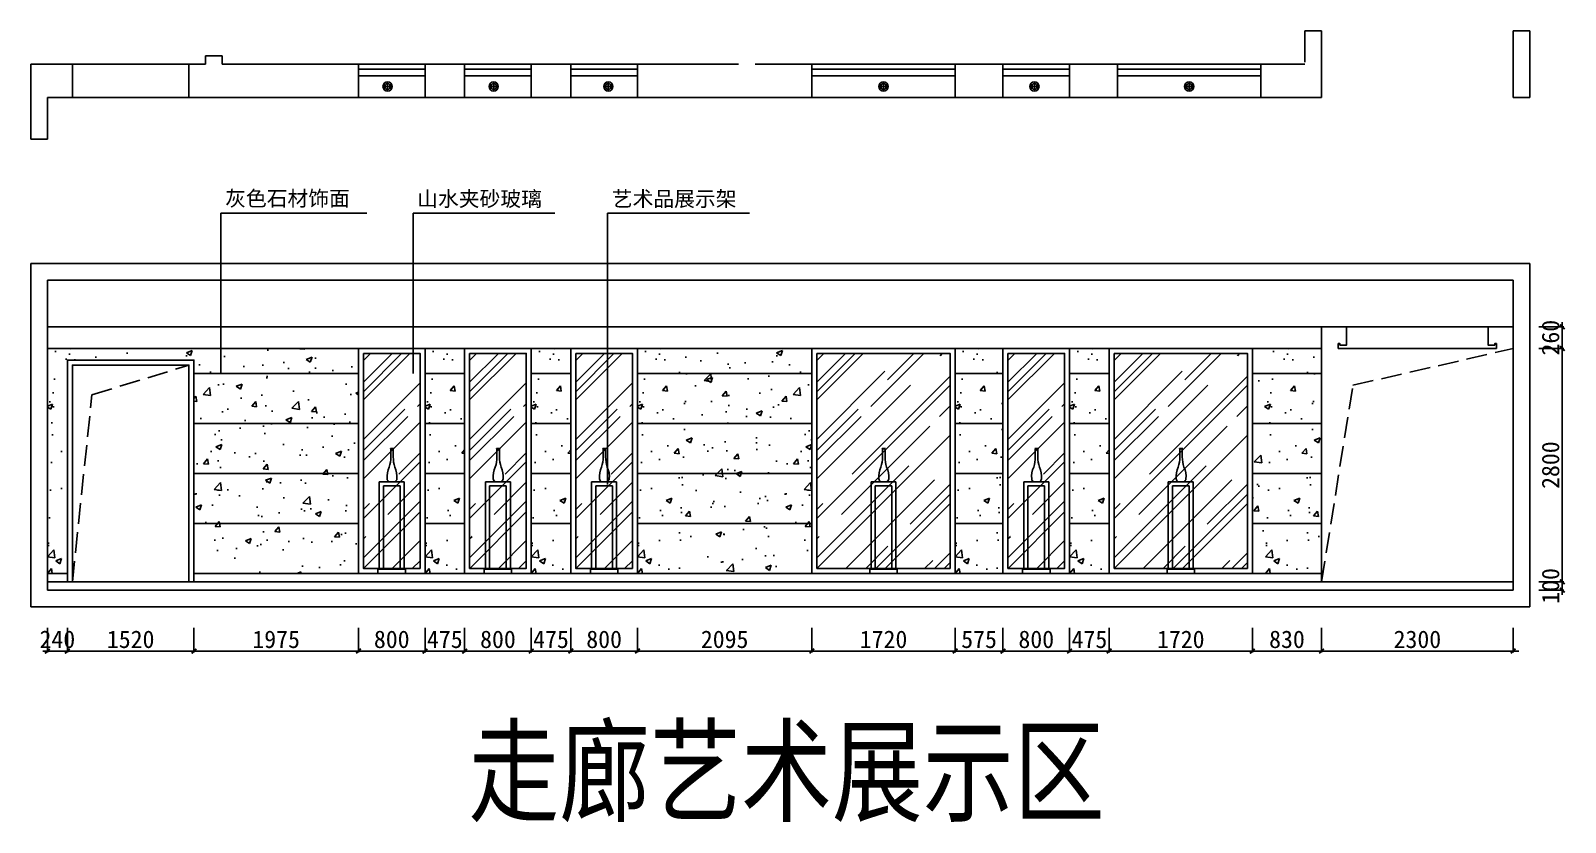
# Model space of a CAD drawing. Header units: millimetres. Extents: x 561810 to 956823, y -438984 to -391712.
# Drawn here: x 682985 to 701411, y -438984 to -429482 of the extents above; entities that cross this region are included whole.
import ezdxf

# ---------------------------------------------------------------- set-up
doc = ezdxf.new("R2010")
doc.units = ezdxf.units.MM
doc.header["$LTSCALE"] = 10
doc.header["$MEASUREMENT"] = 0
doc.linetypes.add('DASH', pattern=[0.35, 0.25, -0.1])
doc.layers.get('0').update_dxf_attribs({"linetype": 'CONTINUOUS'})
doc.layers.get('DEFPOINTS').update_dxf_attribs({"color": 1, "linetype": 'CONTINUOUS'})
for name, color, linetype in [('4-P灯具', 142, 'CONTINUOUS'), ('WALL', 7, 'CONTINUOUS'), ('WINDOW', 4, 'CONTINUOUS'), ('地面', 250, 'CONTINUOUS'), ('填充', 8, 'CONTINUOUS'), ('墙', 7, 'CONTINUOUS')]:
    doc.layers.add(name, color=color, linetype=linetype)
doc.styles.add('12', font='', dxfattribs={"width": 0.8})
doc.styles.get("Standard").update_dxf_attribs({"font": 'txt.shx', "bigfont": '@@hztxt.shx'})
doc.styles.add('宋体', font='')
doc.styles.add('施洛华标注样式', font='')
doc.styles.get('12').set_extended_font_data('SimSun')
doc.styles.get('宋体').set_extended_font_data('SimSun')
doc.styles.get('施洛华标注样式').set_extended_font_data('SimSun')
doc.dimstyles.get("Standard").update_dxf_attribs({"dimtxt": 0.18, "dimasz": 0.18, "dimexe": 0.18, "dimexo": 0.0625, "dimgap": 0.09, "dimtad": 0, "dimtih": 1, "dimtoh": 1, "dimdec": 4, "dimzin": 0, "dimdsep": 46, "dimtxsty": 'Standard', "dimcen": 0.09, "dimadec": 0, "dimazin": 0, "dimtfac": 1, "dimtdec": 4, "dimtofl": 0, "dimtmove": 0, "dimatfit": 3, "dimfxl": 0, "dimtolj": 1, "dimtzin": 0, "dimarcsym": 0})
doc.dimstyles.new('外标尺寸', dxfattribs={"dimscale": 70, "dimtxt": 3, "dimasz": 0.8, "dimexe": 0.25, "dimexo": 1, "dimgap": 0.5, "dimtad": 1, "dimdec": 0, "dimtxsty": '施洛华标注样式', "dimblk": 'ARCHTICK', "dimcen": 1.5, "dimdle": 1, "dimclrd": 250, "dimclre": 250, "dimclrt": 62, "dimadec": 0, "dimazin": 0, "dimtfac": 1, "dimtdec": 0, "dimtix": 1, "dimtmove": 1, "dimatfit": 3, "dimldrblk": 'ARCHTICK', "dimfxl": 0, "dimarcsym": 0})

# ---------------------------------------------------------------- blocks, each defined once
blk = doc.blocks.new('_ARCHTICK')
at = {"color": 0, "linetype": 'ByBlock', "const_width": 0.4}
blk.add_lwpolyline([(-0.5, -0.5), (0.5, 0.5)], dxfattribs=at)
blk = doc.blocks.new('*D875')
at = {"color": 250, "lineweight": -2}
for p, q in [((683185, -436649), (683185, -436946)), ((683425, -436649), (683425, -436946)), ((683185, -436929), (683129, -436929)), ((683185, -436929), (683425, -436929)), ((683425, -436929), (683481, -436929))]:
    blk.add_line(p, q, dxfattribs=at)
at = {"layer": 'DEFPOINTS', "color": 0}
for p in [(683185, -436097), (683425, -436097), (683425, -436929)]:
    blk.add_point(p, dxfattribs=at)
at = {"color": 250, "lineweight": -2, "xscale": 56, "yscale": 56, "zscale": 56}
blk.add_blockref('_ARCHTICK', (683185, -436929), dxfattribs=at)
at = {"color": 250, "lineweight": -2, "xscale": 56, "yscale": 56, "zscale": 56, "rotation": 180}
blk.add_blockref('_ARCHTICK', (683425, -436929), dxfattribs=at)
at = {"color": 62, "insert": (683305, -436789), "char_height": 210, "attachment_point": 5, "style": '施洛华标注样式'}
blk.add_mtext('240', dxfattribs=at)
blk = doc.blocks.new('*D876')
at = {"color": 250, "lineweight": -2}
for p, q in [((683425, -436649), (683425, -436946)), ((684945, -436649), (684945, -436946)), ((683355, -436929), (685015, -436929))]:
    blk.add_line(p, q, dxfattribs=at)
at = {"layer": 'DEFPOINTS', "color": 0}
for p in [(683425, -436097), (684945, -436095), (684945, -436929)]:
    blk.add_point(p, dxfattribs=at)
at = {"color": 250, "lineweight": -2, "xscale": 56, "yscale": 56, "zscale": 56, "rotation": 180}
blk.add_blockref('_ARCHTICK', (683425, -436929), dxfattribs=at)
at = {"color": 250, "lineweight": -2, "xscale": 56, "yscale": 56, "zscale": 56}
blk.add_blockref('_ARCHTICK', (684945, -436929), dxfattribs=at)
at = {"color": 62, "insert": (684185, -436789), "char_height": 210, "attachment_point": 5, "style": '施洛华标注样式'}
blk.add_mtext('1520', dxfattribs=at)
blk = doc.blocks.new('*D877')
at = {"color": 250, "lineweight": -2}
for p, q in [((684945, -436649), (684945, -436946)), ((686920, -436649), (686920, -436946)), ((684875, -436929), (686990, -436929))]:
    blk.add_line(p, q, dxfattribs=at)
at = {"layer": 'DEFPOINTS', "color": 0}
for p in [(684945, -436097), (686920, -436097), (686920, -436929)]:
    blk.add_point(p, dxfattribs=at)
at = {"color": 250, "lineweight": -2, "xscale": 56, "yscale": 56, "zscale": 56, "rotation": 180}
blk.add_blockref('_ARCHTICK', (684945, -436929), dxfattribs=at)
at = {"color": 250, "lineweight": -2, "xscale": 56, "yscale": 56, "zscale": 56}
blk.add_blockref('_ARCHTICK', (686920, -436929), dxfattribs=at)
at = {"color": 62, "insert": (685932, -436789), "char_height": 210, "attachment_point": 5, "style": '施洛华标注样式'}
blk.add_mtext('1975', dxfattribs=at)
blk = doc.blocks.new('*D878')
at = {"color": 250, "lineweight": -2}
for p, q in [((686920, -436649), (686920, -436946)), ((687720, -436649), (687720, -436946)), ((686850, -436929), (687790, -436929))]:
    blk.add_line(p, q, dxfattribs=at)
at = {"layer": 'DEFPOINTS', "color": 0}
for p in [(686920, -436095), (687720, -436097), (687720, -436929)]:
    blk.add_point(p, dxfattribs=at)
at = {"color": 250, "lineweight": -2, "xscale": 56, "yscale": 56, "zscale": 56, "rotation": 180}
blk.add_blockref('_ARCHTICK', (686920, -436929), dxfattribs=at)
at = {"color": 250, "lineweight": -2, "xscale": 56, "yscale": 56, "zscale": 56}
blk.add_blockref('_ARCHTICK', (687720, -436929), dxfattribs=at)
at = {"color": 62, "insert": (687320, -436789), "char_height": 210, "attachment_point": 5, "style": '施洛华标注样式'}
blk.add_mtext('800', dxfattribs=at)
blk = doc.blocks.new('*D879')
at = {"color": 250, "lineweight": -2}
for p, q in [((687720, -436649), (687720, -436946)), ((688195, -436649), (688195, -436946)), ((687720, -436929), (687664, -436929)), ((687720, -436929), (688195, -436929)), ((688195, -436929), (688251, -436929))]:
    blk.add_line(p, q, dxfattribs=at)
at = {"layer": 'DEFPOINTS', "color": 0}
for p in [(687720, -436097), (688195, -436097), (688195, -436929)]:
    blk.add_point(p, dxfattribs=at)
at = {"color": 250, "lineweight": -2, "xscale": 56, "yscale": 56, "zscale": 56}
blk.add_blockref('_ARCHTICK', (687720, -436929), dxfattribs=at)
at = {"color": 250, "lineweight": -2, "xscale": 56, "yscale": 56, "zscale": 56, "rotation": 180}
blk.add_blockref('_ARCHTICK', (688195, -436929), dxfattribs=at)
at = {"color": 62, "insert": (687957, -436789), "char_height": 210, "attachment_point": 5, "style": '施洛华标注样式'}
blk.add_mtext('475', dxfattribs=at)
blk = doc.blocks.new('*D880')
at = {"color": 250, "lineweight": -2}
for p, q in [((688195, -436649), (688195, -436946)), ((688995, -436649), (688995, -436946)), ((688125, -436929), (689065, -436929))]:
    blk.add_line(p, q, dxfattribs=at)
at = {"layer": 'DEFPOINTS', "color": 0}
for p in [(688195, -436097), (688995, -436097), (688995, -436929)]:
    blk.add_point(p, dxfattribs=at)
at = {"color": 250, "lineweight": -2, "xscale": 56, "yscale": 56, "zscale": 56, "rotation": 180}
blk.add_blockref('_ARCHTICK', (688195, -436929), dxfattribs=at)
at = {"color": 250, "lineweight": -2, "xscale": 56, "yscale": 56, "zscale": 56}
blk.add_blockref('_ARCHTICK', (688995, -436929), dxfattribs=at)
at = {"color": 62, "insert": (688595, -436789), "char_height": 210, "attachment_point": 5, "style": '施洛华标注样式'}
blk.add_mtext('800', dxfattribs=at)
blk = doc.blocks.new('*D881')
at = {"color": 250, "lineweight": -2}
for p, q in [((688995, -436649), (688995, -436946)), ((689470, -436649), (689470, -436946)), ((688995, -436929), (688939, -436929)), ((688995, -436929), (689470, -436929)), ((689470, -436929), (689526, -436929))]:
    blk.add_line(p, q, dxfattribs=at)
at = {"layer": 'DEFPOINTS', "color": 0}
for p in [(688995, -436097), (689470, -436095), (689470, -436929)]:
    blk.add_point(p, dxfattribs=at)
at = {"color": 250, "lineweight": -2, "xscale": 56, "yscale": 56, "zscale": 56}
blk.add_blockref('_ARCHTICK', (688995, -436929), dxfattribs=at)
at = {"color": 250, "lineweight": -2, "xscale": 56, "yscale": 56, "zscale": 56, "rotation": 180}
blk.add_blockref('_ARCHTICK', (689470, -436929), dxfattribs=at)
at = {"color": 62, "insert": (689232, -436789), "char_height": 210, "attachment_point": 5, "style": '施洛华标注样式'}
blk.add_mtext('475', dxfattribs=at)
blk = doc.blocks.new('*D882')
at = {"color": 250, "lineweight": -2}
for p, q in [((689470, -436649), (689470, -436946)), ((690270, -436649), (690270, -436946)), ((689400, -436929), (690340, -436929))]:
    blk.add_line(p, q, dxfattribs=at)
at = {"layer": 'DEFPOINTS', "color": 0}
for p in [(689470, -436097), (690270, -436095), (690270, -436929)]:
    blk.add_point(p, dxfattribs=at)
at = {"color": 250, "lineweight": -2, "xscale": 56, "yscale": 56, "zscale": 56, "rotation": 180}
blk.add_blockref('_ARCHTICK', (689470, -436929), dxfattribs=at)
at = {"color": 250, "lineweight": -2, "xscale": 56, "yscale": 56, "zscale": 56}
blk.add_blockref('_ARCHTICK', (690270, -436929), dxfattribs=at)
at = {"color": 62, "insert": (689870, -436789), "char_height": 210, "attachment_point": 5, "style": '施洛华标注样式'}
blk.add_mtext('800', dxfattribs=at)
blk = doc.blocks.new('*D883')
at = {"color": 250, "lineweight": -2}
for p, q in [((690270, -436649), (690270, -436946)), ((692365, -436649), (692365, -436946)), ((690200, -436929), (692435, -436929))]:
    blk.add_line(p, q, dxfattribs=at)
at = {"layer": 'DEFPOINTS', "color": 0}
for p in [(690270, -436097), (692365, -436095), (692365, -436929)]:
    blk.add_point(p, dxfattribs=at)
at = {"color": 250, "lineweight": -2, "xscale": 56, "yscale": 56, "zscale": 56, "rotation": 180}
blk.add_blockref('_ARCHTICK', (690270, -436929), dxfattribs=at)
at = {"color": 250, "lineweight": -2, "xscale": 56, "yscale": 56, "zscale": 56}
blk.add_blockref('_ARCHTICK', (692365, -436929), dxfattribs=at)
at = {"color": 62, "insert": (691317, -436789), "char_height": 210, "attachment_point": 5, "style": '施洛华标注样式'}
blk.add_mtext('2095', dxfattribs=at)
blk = doc.blocks.new('*D884')
at = {"color": 250, "lineweight": -2}
for p, q in [((692365, -436649), (692365, -436946)), ((694084, -436649), (694084, -436946)), ((692295, -436929), (694154, -436929))]:
    blk.add_line(p, q, dxfattribs=at)
at = {"layer": 'DEFPOINTS', "color": 0}
for p in [(692365, -436097), (694084, -436095), (694084, -436929)]:
    blk.add_point(p, dxfattribs=at)
at = {"color": 250, "lineweight": -2, "xscale": 56, "yscale": 56, "zscale": 56, "rotation": 180}
blk.add_blockref('_ARCHTICK', (692365, -436929), dxfattribs=at)
at = {"color": 250, "lineweight": -2, "xscale": 56, "yscale": 56, "zscale": 56}
blk.add_blockref('_ARCHTICK', (694084, -436929), dxfattribs=at)
at = {"color": 62, "insert": (693225, -436789), "char_height": 210, "attachment_point": 5, "style": '施洛华标注样式'}
blk.add_mtext('1720', dxfattribs=at)
blk = doc.blocks.new('*D885')
at = {"color": 250, "lineweight": -2}
for p, q in [((694084, -436649), (694084, -436946)), ((694659, -436649), (694659, -436946)), ((694014, -436929), (694729, -436929))]:
    blk.add_line(p, q, dxfattribs=at)
at = {"layer": 'DEFPOINTS', "color": 0}
for p in [(694084, -436097), (694659, -436097), (694659, -436929)]:
    blk.add_point(p, dxfattribs=at)
at = {"color": 250, "lineweight": -2, "xscale": 56, "yscale": 56, "zscale": 56, "rotation": 180}
blk.add_blockref('_ARCHTICK', (694084, -436929), dxfattribs=at)
at = {"color": 250, "lineweight": -2, "xscale": 56, "yscale": 56, "zscale": 56}
blk.add_blockref('_ARCHTICK', (694659, -436929), dxfattribs=at)
at = {"color": 62, "insert": (694372, -436789), "char_height": 210, "attachment_point": 5, "style": '施洛华标注样式'}
blk.add_mtext('575', dxfattribs=at)
blk = doc.blocks.new('*D886')
at = {"color": 250, "lineweight": -2}
for p, q in [((694659, -436649), (694659, -436946)), ((695459, -436649), (695459, -436946)), ((694589, -436929), (695529, -436929))]:
    blk.add_line(p, q, dxfattribs=at)
at = {"layer": 'DEFPOINTS', "color": 0}
for p in [(694659, -436097), (695459, -436097), (695459, -436929)]:
    blk.add_point(p, dxfattribs=at)
at = {"color": 250, "lineweight": -2, "xscale": 56, "yscale": 56, "zscale": 56, "rotation": 180}
blk.add_blockref('_ARCHTICK', (694659, -436929), dxfattribs=at)
at = {"color": 250, "lineweight": -2, "xscale": 56, "yscale": 56, "zscale": 56}
blk.add_blockref('_ARCHTICK', (695459, -436929), dxfattribs=at)
at = {"color": 62, "insert": (695059, -436789), "char_height": 210, "attachment_point": 5, "style": '施洛华标注样式'}
blk.add_mtext('800', dxfattribs=at)
blk = doc.blocks.new('*D887')
at = {"color": 250, "lineweight": -2}
for p, q in [((695459, -436649), (695459, -436946)), ((695934, -436649), (695934, -436946)), ((695459, -436929), (695403, -436929)), ((695459, -436929), (695934, -436929)), ((695934, -436929), (695990, -436929))]:
    blk.add_line(p, q, dxfattribs=at)
at = {"layer": 'DEFPOINTS', "color": 0}
for p in [(695459, -436097), (695934, -436097), (695934, -436929)]:
    blk.add_point(p, dxfattribs=at)
at = {"color": 250, "lineweight": -2, "xscale": 56, "yscale": 56, "zscale": 56}
blk.add_blockref('_ARCHTICK', (695459, -436929), dxfattribs=at)
at = {"color": 250, "lineweight": -2, "xscale": 56, "yscale": 56, "zscale": 56, "rotation": 180}
blk.add_blockref('_ARCHTICK', (695934, -436929), dxfattribs=at)
at = {"color": 62, "insert": (695697, -436789), "char_height": 210, "attachment_point": 5, "style": '施洛华标注样式'}
blk.add_mtext('475', dxfattribs=at)
blk = doc.blocks.new('*D888')
at = {"color": 250, "lineweight": -2}
for p, q in [((695934, -436649), (695934, -436946)), ((697654, -436649), (697654, -436946)), ((695864, -436929), (697724, -436929))]:
    blk.add_line(p, q, dxfattribs=at)
at = {"layer": 'DEFPOINTS', "color": 0}
for p in [(695934, -436097), (697654, -436097), (697654, -436929)]:
    blk.add_point(p, dxfattribs=at)
at = {"color": 250, "lineweight": -2, "xscale": 56, "yscale": 56, "zscale": 56, "rotation": 180}
blk.add_blockref('_ARCHTICK', (695934, -436929), dxfattribs=at)
at = {"color": 250, "lineweight": -2, "xscale": 56, "yscale": 56, "zscale": 56}
blk.add_blockref('_ARCHTICK', (697654, -436929), dxfattribs=at)
at = {"color": 62, "insert": (696794, -436789), "char_height": 210, "attachment_point": 5, "style": '施洛华标注样式'}
blk.add_mtext('1720', dxfattribs=at)
blk = doc.blocks.new('*D889')
at = {"color": 250, "lineweight": -2}
for p, q in [((697654, -436649), (697654, -436946)), ((698485, -436649), (698485, -436946)), ((697584, -436929), (698555, -436929))]:
    blk.add_line(p, q, dxfattribs=at)
at = {"layer": 'DEFPOINTS', "color": 0}
for p in [(697654, -436095), (698485, -436097), (698485, -436929)]:
    blk.add_point(p, dxfattribs=at)
at = {"color": 250, "lineweight": -2, "xscale": 56, "yscale": 56, "zscale": 56, "rotation": 180}
blk.add_blockref('_ARCHTICK', (697654, -436929), dxfattribs=at)
at = {"color": 250, "lineweight": -2, "xscale": 56, "yscale": 56, "zscale": 56}
blk.add_blockref('_ARCHTICK', (698485, -436929), dxfattribs=at)
at = {"color": 62, "insert": (698069, -436789), "char_height": 210, "attachment_point": 5, "style": '施洛华标注样式'}
blk.add_mtext('830', dxfattribs=at)
blk = doc.blocks.new('*D890')
at = {"color": 250, "lineweight": -2}
for p, q in [((698485, -436649), (698485, -436946)), ((700785, -436649), (700785, -436946)), ((698415, -436929), (700855, -436929))]:
    blk.add_line(p, q, dxfattribs=at)
at = {"layer": 'DEFPOINTS', "color": 0}
for p in [(698485, -436097), (700785, -436097), (700785, -436929)]:
    blk.add_point(p, dxfattribs=at)
at = {"color": 250, "lineweight": -2, "xscale": 56, "yscale": 56, "zscale": 56, "rotation": 180}
blk.add_blockref('_ARCHTICK', (698485, -436929), dxfattribs=at)
at = {"color": 250, "lineweight": -2, "xscale": 56, "yscale": 56, "zscale": 56}
blk.add_blockref('_ARCHTICK', (700785, -436929), dxfattribs=at)
at = {"color": 62, "insert": (699635, -436789), "char_height": 210, "attachment_point": 5, "style": '施洛华标注样式'}
blk.add_mtext('2300', dxfattribs=at)
blk = doc.blocks.new('*D891')
at = {"color": 250, "lineweight": -2}
for p, q in [((701095, -436097), (701393, -436097)), ((701375, -436097), (701375, -436041)), ((701375, -436097), (701375, -436197)), ((701095, -436197), (701393, -436197)), ((701375, -436197), (701375, -436253))]:
    blk.add_line(p, q, dxfattribs=at)
at = {"layer": 'DEFPOINTS', "color": 0}
for p in [(700985, -436097), (700985, -436197), (701375, -436197)]:
    blk.add_point(p, dxfattribs=at)
at = {"color": 250, "lineweight": -2, "xscale": 56, "yscale": 56, "zscale": 56}
for p, rotation in [((701375, -436097), 270), ((701375, -436197), 90)]:
    blk.add_blockref('_ARCHTICK', p, dxfattribs=dict(at, rotation=rotation))
at = {"color": 62, "insert": (701235, -436147), "char_height": 210, "attachment_point": 5, "rotation": 90, "style": '施洛华标注样式'}
blk.add_mtext('100', dxfattribs=at)
blk = doc.blocks.new('*D892')
at = {"color": 250, "lineweight": -2}
for p, q in [((701095, -433297), (701393, -433297)), ((701375, -436167), (701375, -433227)), ((701095, -436097), (701393, -436097))]:
    blk.add_line(p, q, dxfattribs=at)
at = {"layer": 'DEFPOINTS', "color": 0}
for p in [(700985, -433297), (701375, -433297), (700985, -436097)]:
    blk.add_point(p, dxfattribs=at)
at = {"color": 250, "lineweight": -2, "xscale": 56, "yscale": 56, "zscale": 56}
for p, rotation in [((701375, -433297), 90), ((701375, -436097), 270)]:
    blk.add_blockref('_ARCHTICK', p, dxfattribs=dict(at, rotation=rotation))
at = {"color": 62, "insert": (701235, -434697), "char_height": 210, "attachment_point": 5, "rotation": 90, "style": '施洛华标注样式'}
blk.add_mtext('2800', dxfattribs=at)
blk = doc.blocks.new('*D893')
at = {"color": 250, "lineweight": -2}
for p, q in [((701375, -433037), (701375, -432981)), ((701095, -433037), (701393, -433037)), ((701375, -433297), (701375, -433037)), ((701095, -433297), (701393, -433297)), ((701375, -433297), (701375, -433353))]:
    blk.add_line(p, q, dxfattribs=at)
at = {"layer": 'DEFPOINTS', "color": 0}
for p in [(700985, -433037), (701375, -433037), (700985, -433297)]:
    blk.add_point(p, dxfattribs=at)
at = {"color": 250, "lineweight": -2, "xscale": 56, "yscale": 56, "zscale": 56}
for p, rotation in [((701375, -433037), 270), ((701375, -433297), 90)]:
    blk.add_blockref('_ARCHTICK', p, dxfattribs=dict(at, rotation=rotation))
at = {"color": 62, "insert": (701235, -433167), "char_height": 210, "attachment_point": 5, "rotation": 90, "style": '施洛华标注样式'}
blk.add_mtext('260', dxfattribs=at)

msp = doc.modelspace()

# ---------------------------------------------------------------- hatches: boundary and pattern name
h = msp.add_hatch()
h.set_pattern_fill('AR-CONC', color=250, scale=100, style=0)
h.set_pattern_definition([(50, (683184.65, -435997), (717.26, -62.75), [75, -825]), (355, (683184.65, -435997), (-138.75, 752.19), [60, -660]), (100.451, (683244.4, -436002.2), (578.51, 689.44), [63.74, -701.14]), (46.184, (683184.65, -435797), (1067.24, -165.52), [112.5, -1237.5]), (96.636, (683273.6, -435810.8), (934.66, 974.12), [95.6, -1051.71]), (351.184, (683184.6, -435797), (934.66, 974.12), [90, -990]), (21, (683284.65, -435847), (596.91, -402.62), [75, -825]), (326, (683284.65, -435847), (243.32, 725.15), [60, -660]), (71.451, (683334.4, -435880.55), (840.22, 322.53), [63.74, -701.14]), (37.5, (683184.65, -435997), (12.16, 332.894), [0, -652, 0, -670, 0, -662.5]), (7.5, (683184.65, -435997), (263.07, 394.412), [0, -382, 0, -637, 0, -252.5]), (327.5, (682961.65, -435997), (533.822, -22.555), [0, -250, 0, -780, 0, -1035]), (317.5, (682861.65, -435997), (583.186, 100.105), [0, -325, 0, -518, 0, -735])])
h.paths.add_polyline_path([(686919.8, -433297), (683184.6, -433297), (683184.6, -435997), (683424.8, -435997), (683424.8, -433437), (684945, -433437), (684945, -435997), (686919.8, -435997)])
h = msp.add_hatch()
h.set_pattern_fill('AR-RROOF', color=250, scale=500, angle=45, style=0)
h.set_pattern_definition([(45, (686979.8, -435937), (424.26, 1131.37), [7500, -1000, 2500, -500]), (45, (687273.26, -435290), (-823.78, 116.67), [1500, -165, 3000, -375]), (45, (686856.07, -435459.7), (1601.597, 2075.36), [4000, -700, 2000, -500])])
h.paths.add_polyline_path([(686979.8, -433357), (687659.8, -433357), (687659.8, -435937), (686979.8, -435937)])
h = msp.add_hatch()
h.set_pattern_fill('AR-CONC', color=250, scale=100, style=0)
h.set_pattern_definition([(50, (687719.8, -435997), (717.26, -62.75), [75, -825]), (355, (687719.8, -435997), (-138.75, 752.2), [60, -660]), (100.45, (687779.6, -436002.2), (578.51, 689.44), [63.74, -701.14]), (46.184, (687719.8, -435797), (1067.24, -165.52), [112.5, -1237.5]), (96.636, (687808.7, -435810.8), (934.66, 974.1), [95.6, -1051.7]), (351.184, (687719.8, -435797), (934.66, 974.1), [90, -990]), (21, (687819.8, -435847), (596.91, -402.62), [75, -825]), (326, (687819.8, -435847), (243.32, 725.15), [60, -660]), (71.45, (687869.55, -435880.55), (840.22, 322.53), [63.74, -701.14]), (37.5, (687719.8, -435997), (12.16, 332.894), [0, -652, 0, -670, 0, -662.5]), (7.5, (687719.8, -435997), (263.07, 394.41), [0, -382, 0, -637, 0, -252.5]), (327.5, (687496.8, -435997), (533.822, -22.555), [0, -250, 0, -780, 0, -1035]), (317.5, (687396.8, -435997), (583.19, 100.105), [0, -325, 0, -518, 0, -735])])
h.paths.add_polyline_path([(688194.7, -433297), (687719.8, -433297), (687719.8, -435997), (688194.7, -435997)])
h = msp.add_hatch()
h.set_pattern_fill('AR-RROOF', color=250, scale=500, angle=45, style=0)
h.set_pattern_definition([(45, (688254.73, -435937), (424.26, 1131.37), [7500, -1000, 2500, -500]), (45, (688548.2, -435290), (-823.78, 116.67), [1500, -165, 3000, -375]), (45, (688131, -435459.7), (1601.597, 2075.36), [4000, -700, 2000, -500])])
h.paths.add_polyline_path([(688254.7, -433357), (688934.7, -433357), (688934.7, -435937), (688254.7, -435937)])
h = msp.add_hatch()
h.set_pattern_fill('AR-CONC', color=250, scale=100, style=0)
h.set_pattern_definition([(50, (688994.7, -435997), (717.26, -62.75), [75, -825]), (355, (688994.7, -435997), (-138.75, 752.2), [60, -660]), (100.45, (689054.5, -436002.2), (578.51, 689.44), [63.74, -701.14]), (46.184, (688994.7, -435797), (1067.24, -165.52), [112.5, -1237.5]), (96.636, (689083.7, -435810.8), (934.66, 974.1), [95.6, -1051.7]), (351.184, (688994.7, -435797), (934.66, 974.1), [90, -990]), (21, (689094.7, -435847), (596.91, -402.62), [75, -825]), (326, (689094.7, -435847), (243.32, 725.15), [60, -660]), (71.45, (689144.5, -435880.55), (840.22, 322.53), [63.74, -701.14]), (37.5, (688994.73, -435997), (12.16, 332.894), [0, -652, 0, -670, 0, -662.5]), (7.5, (688994.73, -435997), (263.07, 394.41), [0, -382, 0, -637, 0, -252.5]), (327.5, (688771.73, -435997), (533.822, -22.555), [0, -250, 0, -780, 0, -1035]), (317.5, (688671.73, -435997), (583.19, 100.105), [0, -325, 0, -518, 0, -735])])
h.paths.add_polyline_path([(688994.7, -435997), (689469.6, -435997), (689469.6, -433297), (688994.7, -433297)])
h = msp.add_hatch()
h.set_pattern_fill('AR-RROOF', color=250, scale=500, angle=45, style=0)
h.set_pattern_definition([(45, (689529.65, -435937), (424.26, 1131.37), [7500, -1000, 2500, -500]), (45, (689823.1, -435290), (-823.78, 116.67), [1500, -165, 3000, -375]), (45, (689405.9, -435459.7), (1601.597, 2075.36), [4000, -700, 2000, -500])])
h.paths.add_polyline_path([(689529.6, -433357), (690209.6, -433357), (690209.6, -435937), (689529.6, -435937)])
h = msp.add_hatch()
h.set_pattern_fill('AR-CONC', color=250, scale=100, style=0)
h.set_pattern_definition([(50, (690269.65, -435997), (717.26, -62.75), [75, -825]), (355, (690269.65, -435997), (-138.75, 752.2), [60, -660]), (100.451, (690329.4, -436002.2), (578.51, 689.44), [63.74, -701.14]), (46.184, (690269.65, -435797), (1067.24, -165.52), [112.5, -1237.5]), (96.636, (690358.6, -435810.8), (934.66, 974.12), [95.6, -1051.7]), (351.184, (690269.6, -435797), (934.66, 974.1), [90, -990]), (21, (690369.65, -435847), (596.91, -402.62), [75, -825]), (326, (690369.65, -435847), (243.32, 725.15), [60, -660]), (71.451, (690419.4, -435880.55), (840.22, 322.53), [63.74, -701.14]), (37.5, (690269.65, -435997), (12.16, 332.894), [0, -652, 0, -670, 0, -662.5]), (7.5, (690269.65, -435997), (263.07, 394.41), [0, -382, 0, -637, 0, -252.5]), (327.5, (690046.65, -435997), (533.822, -22.555), [0, -250, 0, -780, 0, -1035]), (317.5, (689946.65, -435997), (583.186, 100.105), [0, -325, 0, -518, 0, -735])])
h.paths.add_polyline_path([(690269.6, -435997), (692364.6, -435997), (692364.6, -433297), (690269.6, -433297)])
h = msp.add_hatch()
h.set_pattern_fill('AR-RROOF', color=250, scale=500, angle=45, style=0)
h.set_pattern_definition([(45, (692424.57, -435937), (424.26, 1131.37), [7500, -1000, 2500, -500]), (45, (692718, -435290), (-823.78, 116.67), [1500, -165, 3000, -375]), (45, (692300.82, -435459.7), (1601.597, 2075.36), [4000, -700, 2000, -500])])
h.paths.add_polyline_path([(692424.6, -433357), (694024.5, -433357), (694024.5, -435937), (692424.6, -435937)])
h = msp.add_hatch()
h.set_pattern_fill('AR-CONC', color=250, scale=100, style=0)
h.set_pattern_definition([(50, (694084.5, -435997), (717.26, -62.75), [75, -825]), (355, (694084.5, -435997), (-138.75, 752.2), [60, -660]), (100.45, (694144.26, -436002.2), (578.51, 689.44), [63.74, -701.14]), (46.184, (694084.5, -435797), (1067.24, -165.52), [112.5, -1237.5]), (96.636, (694173.4, -435810.8), (934.66, 974.1), [95.6, -1051.7]), (351.184, (694084.5, -435797), (934.66, 974.1), [90, -990]), (21, (694184.5, -435847), (596.91, -402.62), [75, -825]), (326, (694184.5, -435847), (243.32, 725.15), [60, -660]), (71.45, (694234.2, -435880.55), (840.22, 322.53), [63.74, -701.14]), (37.5, (694084.49, -435997), (12.16, 332.894), [0, -652, 0, -670, 0, -662.5]), (7.5, (694084.5, -435997), (263.07, 394.41), [0, -382, 0, -637, 0, -252.5]), (327.5, (693861.49, -435997), (533.822, -22.555), [0, -250, 0, -780, 0, -1035]), (317.5, (693761.5, -435997), (583.19, 100.105), [0, -325, 0, -518, 0, -735])])
h.paths.add_polyline_path([(694659.4, -433297), (694084.5, -433297), (694084.5, -435997), (694659.4, -435997)])
h = msp.add_hatch()
h.set_pattern_fill('AR-RROOF', color=250, scale=500, angle=45, style=0)
h.set_pattern_definition([(45, (694719.3, -435937), (424.26, 1131.37), [7500, -1000, 2500, -500]), (45, (695012.8, -435290), (-823.78, 116.67), [1500, -165, 3000, -375]), (45, (694595.58, -435459.7), (1601.597, 2075.36), [4000, -700, 2000, -500])])
h.paths.add_polyline_path([(694719.3, -433357), (695399.3, -433357), (695399.3, -435937), (694719.3, -435937)])
h = msp.add_hatch()
h.set_pattern_fill('AR-CONC', color=250, scale=100, style=0)
h.set_pattern_definition([(50, (695459.3, -435997), (717.26, -62.75), [75, -825]), (355, (695459.3, -435997), (-138.75, 752.2), [60, -660]), (100.45, (695519.1, -436002.2), (578.51, 689.44), [63.74, -701.14]), (46.184, (695459.3, -435797), (1067.24, -165.52), [112.5, -1237.5]), (96.636, (695548.3, -435810.8), (934.66, 974.1), [95.6, -1051.7]), (351.184, (695459.3, -435797), (934.66, 974.1), [90, -990]), (21, (695559.3, -435847), (596.91, -402.62), [75, -825]), (326, (695559.3, -435847), (243.32, 725.15), [60, -660]), (71.45, (695609.06, -435880.55), (840.22, 322.53), [63.74, -701.14]), (37.5, (695459.32, -435997), (12.16, 332.894), [0, -652, 0, -670, 0, -662.5]), (7.5, (695459.32, -435997), (263.07, 394.41), [0, -382, 0, -637, 0, -252.5]), (327.5, (695236.32, -435997), (533.822, -22.555), [0, -250, 0, -780, 0, -1035]), (317.5, (695136.3, -435997), (583.19, 100.105), [0, -325, 0, -518, 0, -735])])
h.paths.add_polyline_path([(695934.2, -433297), (695459.3, -433297), (695459.3, -435997), (695934.2, -435997)])
h = msp.add_hatch()
h.set_pattern_fill('AR-RROOF', color=250, scale=500, angle=45, style=0)
h.set_pattern_definition([(45, (695994.3, -435937), (424.26, 1131.37), [7500, -1000, 2500, -500]), (45, (696287.77, -435290), (-823.78, 116.67), [1500, -165, 3000, -375]), (45, (695870.57, -435459.7), (1601.597, 2075.36), [4000, -700, 2000, -500])])
h.paths.add_polyline_path([(695994.3, -433357), (697594.2, -433357), (697594.2, -435937), (695994.3, -435937)])
h = msp.add_hatch()
h.set_pattern_fill('AR-CONC', color=250, scale=100, style=0)
h.set_pattern_definition([(50, (697809.24, -435997), (717.26, -62.75), [75, -825]), (355, (697809.2, -435997), (-138.75, 752.2), [60, -660]), (100.45, (697869, -436002.2), (578.51, 689.44), [63.74, -701.14]), (46.184, (697809.2, -435797), (1067.24, -165.52), [112.5, -1237.5]), (96.636, (697898.2, -435810.8), (934.66, 974.1), [95.6, -1051.7]), (351.184, (697809.2, -435797), (934.66, 974.1), [90, -990]), (21, (697909.24, -435847), (596.91, -402.62), [75, -825]), (326, (697909.2, -435847), (243.32, 725.15), [60, -660]), (71.45, (697959, -435880.55), (840.22, 322.53), [63.74, -701.14]), (37.5, (697809.24, -435997), (12.16, 332.894), [0, -652, 0, -670, 0, -662.5]), (7.5, (697809.24, -435997), (263.07, 394.41), [0, -382, 0, -637, 0, -252.5]), (327.5, (697586.24, -435997), (533.822, -22.555), [0, -250, 0, -780, 0, -1035]), (317.5, (697486.24, -435997), (583.186, 100.105), [0, -325, 0, -518, 0, -735])])
h.paths.add_polyline_path([(698484.6, -433297), (697654.2, -433297), (697654.2, -435997), (698484.6, -435997)])

# ---------------------------------------------------------------- linework, layer by layer
at = {"color": 250}
for p, q in [((686919.8, -429882.3), (690269.6, -429882.3)), ((692364.6, -429882.3), (697754.2, -429882.3)), ((690269.6, -430282.3), (686919.8, -430282.3)), ((694084.5, -430282.3), (692364.6, -430282.3)), ((695459.3, -430282.3), (694659.4, -430282.3)), ((697754.2, -430282.3), (696034.2, -430282.3)), ((685269.5, -431670.6), (687019.1, -431670.6)), ((687575.3, -431670.6), (689279.1, -431670.6)), ((689911.8, -431670.6), (691615.6, -431670.6))]:
    msp.add_line(p, q, dxfattribs=at)
at = {"layer": '4-P灯具', "color": 250, "ltscale": 20}
for p, q in [((687214.8, -430152.3), (687324.8, -430152.3)), ((687269.8, -430207.3), (687269.8, -430097.3)), ((688489.7, -430152.3), (688599.7, -430152.3)), ((688544.7, -430207.3), (688544.7, -430097.3)), ((689864.6, -430152.3), (689974.6, -430152.3)), ((689919.6, -430207.3), (689919.6, -430097.3)), ((693169.5, -430152.3), (693279.5, -430152.3)), ((693224.5, -430207.3), (693224.5, -430097.3)), ((694981.9, -430152.3), (695091.9, -430152.3)), ((695036.9, -430207.3), (695036.9, -430097.3)), ((696839.2, -430152.3), (696949.2, -430152.3)), ((696894.2, -430207.3), (696894.2, -430097.3))]:
    msp.add_line(p, q, dxfattribs=at)
at = {"layer": '4-P灯具', "color": 142}
for centre in [(687269.8, -430152.3), (688544.7, -430152.3), (689919.6, -430152.3), (693224.5, -430152.3), (695036.9, -430152.3), (696894.2, -430152.3)]:
    msp.add_circle(centre, 55, dxfattribs=at)
at = {"layer": '4-P灯具', "color": 250, "ltscale": 20}
for centre in [(687269.8, -430152.3), (688544.7, -430152.3), (689919.6, -430152.3), (693224.5, -430152.3), (695036.9, -430152.3), (696894.2, -430152.3)]:
    msp.add_circle(centre, 35, dxfattribs=at)
at = {"layer": 'WALL'}
for p, q in [((698284.6, -429482.3), (698484.6, -429482.3)), ((698284.6, -429482.3), (698284.6, -429859.3)), ((698484.6, -429482.3), (698484.6, -430282.3)), ((700784.6, -430282.3), (700784.6, -429482.3)), ((700784.6, -429482.3), (700984.6, -429482.3)), ((700984.6, -430282.3), (700984.6, -429482.3)), ((682984.6, -430782.3), (682984.6, -429882.3)), ((683484.8, -429882.3), (682984.6, -429882.3)), ((683484.8, -430282.3), (683484.8, -429882.3)), ((685084.6, -429882.3), (684885, -429882.3)), ((684885, -429882.3), (684885, -430282.3)), ((685084.6, -429882.3), (685084.6, -429782.3)), ((685285, -429782.3), (685084.6, -429782.3)), ((685284.6, -429882.3), (685284.6, -429782.3)), ((686919.8, -429882.3), (685284.6, -429882.3)), ((686919.8, -430282.3), (686919.8, -429882.3)), ((691484.6, -429882.3), (690269.6, -429882.3)), ((690269.6, -430282.3), (690269.6, -429882.3)), ((692364.6, -429882.3), (691684.6, -429882.3)), ((692364.6, -429882.3), (692364.6, -430282.3)), ((696034.2, -429882.3), (696034.2, -430282.3)), ((697754.2, -429882.3), (697754.2, -430282.3)), ((697754.2, -429882.3), (698284.6, -429882.3)), ((683184.6, -430782.3), (683184.6, -430282.3)), ((683184.6, -430282.3), (683484.8, -430282.3)), ((686919.8, -430282.3), (684885, -430282.3)), ((690269.6, -430282.3), (692364.6, -430282.3)), ((697754.2, -430282.3), (698484.6, -430282.3)), ((700784.6, -430282.3), (700984.6, -430282.3)), ((682984.6, -430782.3), (683184.6, -430782.3)), ((682984.6, -432277), (682984.6, -436397)), ((682984.6, -432277), (700984.6, -432277)), ((700984.6, -432277), (700984.6, -436397)), ((683184.6, -432477), (683184.6, -436197)), ((683184.6, -432477), (700784.6, -432477)), ((700784.6, -432477), (700784.6, -436197)), ((683184.6, -433037), (700784.6, -433037)), ((683184.6, -436197), (700784.6, -436197)), ((682984.6, -436397), (700984.6, -436397))]:
    msp.add_line(p, q, dxfattribs=at)
for points in [[(688194.7, -430282.3), (687719.8, -430282.3), (687719.8, -429882.3), (688194.7, -429882.3)], [(689469.6, -430282.3), (688994.7, -430282.3), (688994.7, -429882.3), (689469.6, -429882.3)], [(694659.4, -430282.3), (694084.5, -430282.3), (694084.5, -429882.3), (694659.4, -429882.3)], [(696034.2, -430282.3), (695459.3, -430282.3), (695459.3, -429882.3), (696034.2, -429882.3)]]:
    msp.add_lwpolyline(points, close=True, dxfattribs=at)
at = {"layer": 'WINDOW'}
for points in [[(686919.8, -430022.3), (687719.8, -430022.3), (687719.8, -429942.3), (686919.8, -429942.3)], [(688994.7, -430022.3), (688194.7, -430022.3), (688194.7, -429942.3), (688994.7, -429942.3)], [(690269.6, -430022.3), (689469.6, -430022.3), (689469.6, -429942.3), (690269.6, -429942.3)], [(694084.5, -430022.3), (692364.6, -430022.3), (692364.6, -429942.3), (694084.5, -429942.3)], [(695459.3, -430022.3), (694659.4, -430022.3), (694659.4, -429942.3), (695459.3, -429942.3)], [(697754.2, -430022.3), (696034.2, -430022.3), (696034.2, -429942.3), (697754.2, -429942.3)]]:
    msp.add_lwpolyline(points, close=True, dxfattribs=at)
at = {"layer": '填充', "color": 142, "ltscale": 0.01}
for p, q in [((684885, -430282.3), (683484.8, -430282.3)), ((698484.6, -433037), (698484.6, -436097)), ((683184.6, -433297), (698484.6, -433297)), ((686919.8, -433297), (686919.8, -435997)), ((687719.8, -433297), (687719.8, -435997)), ((688194.7, -433297), (688194.7, -435997)), ((688994.7, -433297), (688994.7, -435997)), ((689469.6, -433297), (689469.6, -435997)), ((690269.6, -433297), (690269.6, -435997)), ((692364.6, -433297), (692364.6, -435997)), ((694084.5, -433297), (694084.5, -435997)), ((694659.4, -433297), (694659.4, -435997)), ((695459.3, -433297), (695459.3, -435997)), ((695934.2, -433297), (695934.2, -435997)), ((697654.2, -433297), (697654.2, -435997)), ((683484.8, -433497), (683484.8, -436097)), ((684885, -433497), (684885, -436097)), ((687303.1, -434497), (687343.1, -434497)), ((687303.1, -434497.4), (687303.1, -434497)), ((688578, -434497), (688618, -434497)), ((688578, -434497.4), (688578, -434497)), ((689852.9, -434497), (689892.9, -434497)), ((689852.9, -434497.4), (689852.9, -434497)), ((693207.8, -434497), (693247.8, -434497)), ((693207.8, -434497.4), (693207.8, -434497)), ((695042.6, -434497), (695082.6, -434497)), ((695042.6, -434497.4), (695042.6, -434497)), ((696777.6, -434497), (696817.6, -434497)), ((696777.6, -434497.4), (696777.6, -434497)), ((687307.7, -434502), (687338.5, -434502)), ((687308.1, -434600.7), (687308.1, -434502)), ((687338.1, -434600.7), (687338.1, -434502)), ((687338.1, -434600.7), (687338.1, -434502)), ((688582.6, -434502), (688613.4, -434502)), ((688583, -434600.7), (688583, -434502)), ((688613, -434600.7), (688613, -434502)), ((688613, -434600.7), (688613, -434502)), ((689857.6, -434502), (689888.3, -434502)), ((689857.9, -434600.7), (689857.9, -434502)), ((689887.9, -434600.7), (689887.9, -434502)), ((689887.9, -434600.7), (689887.9, -434502)), ((693212.4, -434502), (693243.2, -434502)), ((693212.8, -434600.7), (693212.8, -434502)), ((693242.8, -434600.7), (693242.8, -434502)), ((693242.8, -434600.7), (693242.8, -434502)), ((695047.2, -434502), (695078, -434502)), ((695047.6, -434600.7), (695047.6, -434502)), ((695077.6, -434600.7), (695077.6, -434502)), ((695077.6, -434600.7), (695077.6, -434502)), ((696782.2, -434502), (696812.9, -434502)), ((696782.6, -434600.7), (696782.6, -434502)), ((696812.6, -434600.7), (696812.6, -434502)), ((696812.6, -434600.7), (696812.6, -434502)), ((687469.8, -434897), (687169.8, -434897)), ((687169.8, -434897), (687169.8, -435947)), ((687219.8, -434947), (687219.8, -435947)), ((687419.8, -434947), (687219.8, -434947)), ((687363.1, -434897), (687283.1, -434897)), ((687419.8, -434947), (687419.8, -435947)), ((687469.8, -434897), (687469.8, -435947)), ((688744.7, -434897), (688444.7, -434897)), ((688444.7, -434897), (688444.7, -435947)), ((688494.7, -434947), (688494.7, -435947)), ((688694.7, -434947), (688494.7, -434947)), ((688638, -434897), (688558, -434897)), ((688694.7, -434947), (688694.7, -435947)), ((688744.7, -434897), (688744.7, -435947)), ((690019.6, -434897), (689719.6, -434897)), ((689719.6, -434897), (689719.6, -435947)), ((689769.6, -434947), (689769.6, -435947)), ((689969.6, -434947), (689769.6, -434947)), ((689912.9, -434897), (689832.9, -434897)), ((689969.6, -434947), (689969.6, -435947)), ((690019.6, -434897), (690019.6, -435947)), ((693374.5, -434897), (693074.5, -434897)), ((693074.5, -434897), (693074.5, -435947)), ((693124.5, -434947), (693124.5, -435947)), ((693324.5, -434947), (693124.5, -434947)), ((693267.8, -434897), (693187.8, -434897)), ((693324.5, -434947), (693324.5, -435947)), ((693374.5, -434897), (693374.5, -435947)), ((695209.3, -434897), (694909.3, -434897)), ((694909.3, -434897), (694909.3, -435947)), ((694959.3, -434947), (694959.3, -435947)), ((695159.3, -434947), (694959.3, -434947)), ((695102.6, -434897), (695022.6, -434897)), ((695159.3, -434947), (695159.3, -435947)), ((695209.3, -434897), (695209.3, -435947)), ((696944.3, -434897), (696644.3, -434897)), ((696644.3, -434897), (696644.3, -435947)), ((696694.3, -434947), (696694.3, -435947)), ((696894.3, -434947), (696694.3, -434947)), ((696837.6, -434897), (696757.6, -434897)), ((696894.3, -434947), (696894.3, -435947)), ((696944.3, -434897), (696944.3, -435947)), ((687154.8, -435947), (687154.8, -435997)), ((687169.8, -435947), (687154.8, -435947)), ((687469.8, -435947), (687169.8, -435947)), ((687484.8, -435947), (687469.8, -435947)), ((687484.8, -435947), (687484.8, -435997)), ((688429.7, -435947), (688429.7, -435997)), ((688444.7, -435947), (688429.7, -435947)), ((688744.7, -435947), (688444.7, -435947)), ((688759.7, -435947), (688744.7, -435947)), ((688759.7, -435947), (688759.7, -435997)), ((689704.6, -435947), (689704.6, -435997)), ((689719.6, -435947), (689704.6, -435947)), ((690019.6, -435947), (689719.6, -435947)), ((690034.6, -435947), (690019.6, -435947)), ((690034.6, -435947), (690034.6, -435997)), ((693059.5, -435947), (693059.5, -435997)), ((693074.5, -435947), (693059.5, -435947)), ((693374.5, -435947), (693074.5, -435947)), ((693389.5, -435947), (693374.5, -435947)), ((693389.5, -435947), (693389.5, -435997)), ((694894.3, -435947), (694894.3, -435997)), ((694909.3, -435947), (694894.3, -435947)), ((695209.3, -435947), (694909.3, -435947)), ((695224.3, -435947), (695209.3, -435947)), ((695224.3, -435947), (695224.3, -435997)), ((696629.3, -435947), (696629.3, -435997)), ((696644.3, -435947), (696629.3, -435947)), ((696944.3, -435947), (696644.3, -435947)), ((696959.3, -435947), (696944.3, -435947)), ((696959.3, -435947), (696959.3, -435997)), ((683184.6, -435997), (683424.8, -435997)), ((683184.6, -436097), (700784.6, -436097)), ((684945, -435997), (698484.6, -435997)), ((687484.8, -435997), (687154.8, -435997)), ((688759.7, -435997), (688429.7, -435997)), ((690034.6, -435997), (689704.6, -435997)), ((693389.5, -435997), (693059.5, -435997)), ((695224.3, -435997), (694894.3, -435997)), ((696959.3, -435997), (696629.3, -435997))]:
    msp.add_line(p, q, dxfattribs=at)
at = {"layer": '填充', "color": 250, "ltscale": 0.01}
for p, q in [((684945, -433597), (686919.8, -433597)), ((687719.8, -433597), (688194.7, -433597)), ((688994.7, -433597), (689469.6, -433597)), ((690269.6, -433597), (692364.6, -433597)), ((694084.5, -433597), (694659.4, -433597)), ((695459.3, -433597), (695934.2, -433597)), ((697654.2, -433597), (698484.6, -433597)), ((684945, -434197), (686919.8, -434197)), ((687719.8, -434197), (688194.7, -434197)), ((688994.7, -434197), (689469.6, -434197)), ((690269.6, -434197), (692364.6, -434197)), ((694084.5, -434197), (694659.4, -434197)), ((695459.3, -434197), (695934.2, -434197)), ((697654.2, -434197), (698484.6, -434197)), ((684945, -434797), (686919.8, -434797)), ((687719.8, -434797), (688194.7, -434797)), ((688994.7, -434797), (689469.6, -434797)), ((690269.6, -434797), (692364.6, -434797)), ((694084.5, -434797), (694659.4, -434797)), ((695459.3, -434797), (695934.2, -434797)), ((697654.2, -434797), (698484.6, -434797)), ((684945, -435397), (686919.8, -435397)), ((687719.8, -435397), (688194.7, -435397)), ((688994.7, -435397), (689469.6, -435397)), ((690269.6, -435397), (692364.6, -435397)), ((694084.5, -435397), (694659.4, -435397)), ((695459.3, -435397), (695934.2, -435397)), ((697654.2, -435397), (698484.6, -435397))]:
    msp.add_line(p, q, dxfattribs=at)
at = {"layer": '填充', "color": 142, "ltscale": 0.01}
for points in [[(700484.6, -433037), (700484.6, -433257), (700564.6, -433257), (700564.6, -433237), (700584.6, -433237), (700584.6, -433297), (698684.6, -433297), (698684.6, -433237), (698704.6, -433237), (698704.6, -433257), (698784.6, -433257), (698784.6, -433037)], [(683424.8, -436097), (683424.8, -433437), (684945, -433437), (684945, -436097)], [(683484.8, -436097), (683484.8, -433497), (684885, -433497), (684885, -436097)]]:
    msp.add_lwpolyline(points, dxfattribs=at)
for points in [[(686979.8, -433357), (687659.8, -433357), (687659.8, -435937), (686979.8, -435937)], [(688254.7, -433357), (688934.7, -433357), (688934.7, -435937), (688254.7, -435937)], [(689529.6, -433357), (690209.6, -433357), (690209.6, -435937), (689529.6, -435937)], [(692424.6, -433357), (694024.5, -433357), (694024.5, -435937), (692424.6, -435937)], [(694719.3, -433357), (695399.3, -433357), (695399.3, -435937), (694719.3, -435937)], [(695994.3, -433357), (697594.2, -433357), (697594.2, -435937), (695994.3, -435937)]]:
    msp.add_lwpolyline(points, close=True, dxfattribs=at)
at = {"layer": '填充', "color": 250, "linetype": 'DASH', "ltscale": 100}
for points in [[(698484.6, -436097), (698861.3, -433737.7), (700784.6, -433297)], [(683484.8, -436097), (683720.5, -433852.7), (684885, -433497)]]:
    msp.add_lwpolyline(points, dxfattribs=at)
at = {"layer": '填充', "color": 142, "ltscale": 0.01}
for points in [[(687308.1, -434597, -0.0806405), (687288.5, -434721.3, 0.1298782), (687264.3, -434861.8, 0.2748999), (687289.6, -434897), (687356.6, -434897, 0.2748999), (687382, -434861.8, 0.1298782), (687357.7, -434721.3, -0.0806405), (687338.1, -434597)], [(688583, -434597, -0.0806405), (688563.4, -434721.3, 0.1298782), (688539.2, -434861.8, 0.2748999), (688564.5, -434897), (688631.6, -434897, 0.2748999), (688656.9, -434861.8, 0.1298782), (688632.6, -434721.3, -0.0806405), (688613, -434597)], [(689857.9, -434597, -0.0806405), (689838.4, -434721.3, 0.1298782), (689814.1, -434861.8, 0.2748999), (689839.4, -434897), (689906.5, -434897, 0.2748999), (689931.8, -434861.8, 0.1298782), (689907.5, -434721.3, -0.0806405), (689887.9, -434597)], [(693212.8, -434597, -0.0806405), (693193.2, -434721.3, 0.1298782), (693169, -434861.8, 0.2748999), (693194.3, -434897), (693261.4, -434897, 0.2748999), (693286.7, -434861.8, 0.1298782), (693262.4, -434721.3, -0.0806405), (693242.8, -434597)], [(695047.6, -434597, -0.0806405), (695028, -434721.3, 0.1298782), (695003.8, -434861.8, 0.2748999), (695029.1, -434897), (695096.2, -434897, 0.2748999), (695121.5, -434861.8, 0.1298782), (695097.2, -434721.3, -0.0806405), (695077.6, -434597)], [(696782.6, -434597, -0.0806405), (696763, -434721.3, 0.1298782), (696738.7, -434861.8, 0.2748999), (696764, -434897), (696831.1, -434897, 0.2748999), (696856.4, -434861.8, 0.1298782), (696832.1, -434721.3, -0.0806405), (696812.6, -434597)]]:
    msp.add_lwpolyline(points, format="xyb", dxfattribs=at)
for centre, start, end in [((687307.9, -434497.2), 177.79096, 272.20904), ((687338.3, -434497.2), 267.79096, 2.20904), ((688582.8, -434497.2), 177.79096, 272.20904), ((688613.2, -434497.2), 267.79096, 2.20904), ((689857.7, -434497.2), 177.79096, 272.20904), ((689888.1, -434497.2), 267.79096, 2.20904), ((693212.6, -434497.2), 177.79096, 272.20904), ((693243, -434497.2), 267.79096, 2.20904), ((695047.4, -434497.2), 177.79096, 272.20904), ((695077.8, -434497.2), 267.79096, 2.20904), ((696782.4, -434497.2), 177.79096, 272.20904), ((696812.8, -434497.2), 267.79096, 2.20904)]:
    msp.add_arc(centre, 4.82, start, end, dxfattribs=at)
at = {"layer": '墙', "color": 250}
msp.add_line((684885, -429882.3), (683484.8, -429882.3), dxfattribs=at)

# ---------------------------------------------------------------- texts
at = {"layer": '地面', "char_height": 199.68, "width": 1891.037, "attachment_point": 1, "rotation": 0.00043, "style": '宋体'}
for s, insert in [('{\\fSimHei|b0|i0|c134|p2;\\H0.9167x;灰色石材饰面}', (685319.2, -431403.8)), ('{\\fSimHei|b0|i0|c134|p2;\\H0.9167x;山水夹砂玻璃}', (687625.1, -431408.4)), ('{\\fSimHei|b0|i0|c134|p2;\\H0.9167x;艺术品展示架}', (689961.6, -431408.4))]:
    msp.add_mtext(s, dxfattribs=dict(at, insert=insert))
at = {"layer": '填充', "color": 142, "ltscale": 0.01, "style": '12', "width": 0.8}
msp.add_text('走廊艺术展示区', height=1000, dxfattribs=at).set_placement((688241.2, -438871.1))

# ---------------------------------------------------------------- dimensions: what is measured, and where the dimension line sits
at = {"color": 1}
for base, p1, p2, picture, middle in [((701375.3, -433037), (700984.6, -433297), (700984.6, -433037), '*D893', (701235.3, -433167)), ((701375.3, -433297), (700984.6, -436097), (700984.6, -433297), '*D892', (701235.3, -434697)), ((701375.3, -436197), (700984.6, -436097), (700984.6, -436197), '*D891', (701235.3, -436147))]:
    dim = msp.add_linear_dim(base=base, p1=p1, p2=p2, angle=90, dimstyle='外标尺寸', dxfattribs=at)
    dim.commit()
    dim.dimension.update_dxf_attribs({"geometry": picture, "text_midpoint": middle})
for base, p1, p2, picture, middle in [((683424.8, -436928.5), (683184.6, -436097), (683424.8, -436097), '*D875', (683304.7, -436788.5)), ((684945, -436928.5), (683424.8, -436097), (684945, -436095), '*D876', (684184.9, -436788.5)), ((686919.8, -436928.5), (684945, -436097), (686919.8, -436097), '*D877', (685932.4, -436788.5)), ((687719.8, -436928.5), (686919.8, -436095), (687719.8, -436097), '*D878', (687319.8, -436788.5)), ((688194.7, -436928.5), (687719.8, -436097), (688194.7, -436097), '*D879', (687957.3, -436788.5)), ((688994.7, -436928.5), (688194.7, -436097), (688994.7, -436097), '*D880', (688594.7, -436788.5)), ((689469.6, -436928.5), (688994.7, -436097), (689469.6, -436095), '*D881', (689232.2, -436788.5)), ((690269.6, -436928.5), (689469.6, -436097), (690269.6, -436095), '*D882', (689869.6, -436788.5)), ((692364.6, -436928.5), (690269.6, -436097), (692364.6, -436095), '*D883', (691317.1, -436788.5)), ((694084.5, -436928.5), (692364.6, -436097), (694084.5, -436095), '*D884', (693224.5, -436788.5)), ((694659.4, -436928.5), (694084.5, -436097), (694659.4, -436097), '*D885', (694371.9, -436788.5)), ((695459.3, -436928.5), (694659.4, -436097), (695459.3, -436097), '*D886', (695059.4, -436788.5)), ((695934.2, -436928.5), (695459.3, -436097), (695934.2, -436097), '*D887', (695696.8, -436788.5)), ((697654.2, -436928.5), (695934.2, -436097), (697654.2, -436097), '*D888', (696794.2, -436788.5)), ((698484.6, -436928.5), (697654.2, -436095), (698484.6, -436097), '*D889', (698069.4, -436788.5)), ((700784.6, -436928.5), (698484.6, -436097), (700784.6, -436097), '*D890', (699634.6, -436788.5))]:
    dim = msp.add_linear_dim(base=base, p1=p1, p2=p2, dimstyle='外标尺寸', dxfattribs=at)
    dim.commit()
    dim.dimension.update_dxf_attribs({"geometry": picture, "text_midpoint": middle})

# ---------------------------------------------------------------- leaders
for points in [[(685269.5, -433597), (685269.5, -431670.6)], [(687575.3, -433597), (687575.3, -431670.6)], [(689911.8, -434928.6), (689911.8, -431670.6)]]:
    msp.add_leader(points, dimstyle='Standard', override={"dimscale": 50, "dimtxt": 1.5, "dimasz": 0.4, "dimexe": 0.25, "dimexo": 0.625, "dimgap": 0.5, "dimzin": 8, "dimdsep": 44, "dimtxsty": '宋体', "dimcen": 2, "dimdle": 0.25, "dimclrd": 250, "dimclre": 250, "dimtmove": 1, "dimfxl": 50, "dimfxlon": 1, "dimtolj": 0, "dimtzin": 8, "dimarcsym": 1}, dxfattribs=at)

doc.saveas('drawing.dxf')
